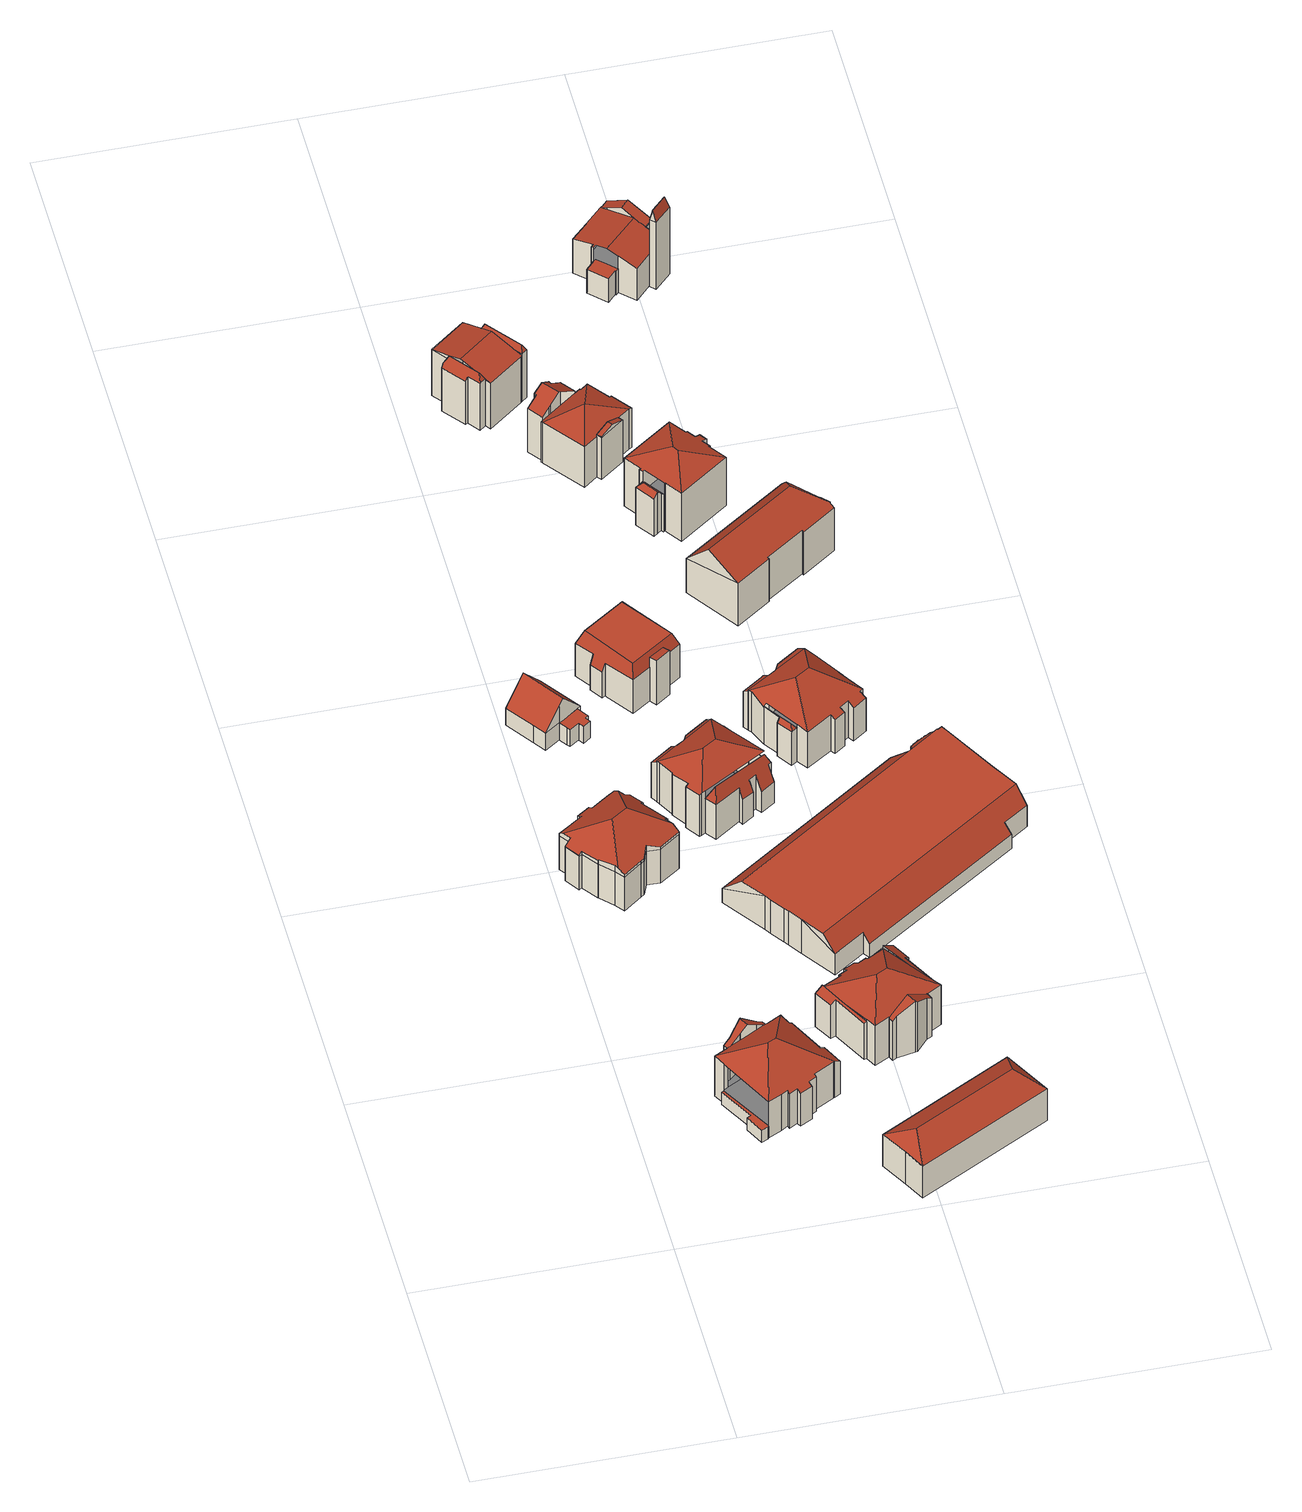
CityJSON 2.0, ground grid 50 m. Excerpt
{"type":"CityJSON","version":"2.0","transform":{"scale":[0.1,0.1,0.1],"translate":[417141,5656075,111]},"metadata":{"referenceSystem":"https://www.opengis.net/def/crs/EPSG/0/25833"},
"CityObjects":{
"building1":{"type":"Building","attributes":{"Gemeindeschluessel":14612000,"Geometrietyp2DReferenz":"3000","function":"31001_9998","roofType":"9999"},"children":["building1-1","building1-2","building1-3"]},
"building1-1":{"type":"BuildingPart","attributes":{"Dachtyp_tdc":"tdcHipRoof","Dachneigung":31.83,"QualitaetDacherkennung":49,"Geometrietyp2DReferenz":"3000","measuredHeight":14.09,"roofType":"3200"},"parents":["building1"],"geometry":[{"type":"MultiSurface","lod":"2","boundaries":[[[0,1,2,3,4,5,6,7,8,9,10,11,12,13,14,15,16,17,18,19,20,21,22]],[[23,24,1,0]],[[24,25,2,1]],[[25,26,3,2]],[[26,27,4,3]],[[27,28,5,4]],[[28,29,6,5]],[[29,30,7,6]],[[30,31,8,7]],[[31,32,8]],[[33,34,10,9,35]],[[34,36,11,10]],[[36,37,11]],[[38,13,39]],[[38,40,14,13]],[[40,41,15,14]],[[41,42,16,15]],[[42,43,17,16]],[[43,44,18,17]],[[44,45,19,18]],[[45,46,20,19]],[[46,47,21,20]],[[47,48,22,21]],[[48,23,0,22]],[[46,45,44,43,42,41,40,49]],[[34,33,31,50]],[[40,38,51,52,53,36,34,50,49]],[[31,30,29,28,27,26,25,24,23,48,47,46,49,50]]],"semantics":{"surfaces":[{"type":"GroundSurface"},{"type":"WallSurface"},{"type":"RoofSurface"}],"values":[0,1,1,1,1,1,1,1,1,1,1,1,1,1,1,1,1,1,1,1,1,1,1,1,2,2,2,2]}}]},
"building1-2":{"type":"BuildingPart","attributes":{"Dachtyp_tdc":"tdcGableRoof","Dachneigung":35.5,"QualitaetDacherkennung":47,"Geometrietyp2DReferenz":"3000","measuredHeight":13.1,"roofType":"3100"},"parents":["building1"],"geometry":[{"type":"MultiSurface","lod":"2","boundaries":[[[54,39,13,55]],[[37,56,57,11]],[[56,58,59,57]],[[58,60,61,59]],[[60,62,63,61]],[[62,64,65,63]],[[64,54,55,65]],[[60,58,56,37,53,66]],[[66,51,39,54,64,62,60]],[[55,13,12,11,57,59,61,63,65]]],"semantics":{"surfaces":[{"type":"WallSurface"},{"type":"RoofSurface"},{"type":"GroundSurface"}],"values":[0,0,0,0,0,0,0,1,1,2]}}]},
"building1-3":{"type":"BuildingPart","attributes":{"Dachtyp_tdc":"tdcPolyFlatRoof","Dachneigung":0,"QualitaetDacherkennung":0,"Geometrietyp2DReferenz":"3000","measuredHeight":3.07,"roofType":"9999"},"parents":["building1"],"geometry":[{"type":"MultiSurface","lod":"2","boundaries":[[[67,68,69,70,71,32,35]],[[32,71,72,8]],[[71,70,73,72]],[[70,69,74,73]],[[69,68,75,74]],[[68,67,76,75]],[[67,35,9,76]],[[9,8,72,73,74,75,76]],[[8,9,35,32]]],"semantics":{"surfaces":[{"type":"RoofSurface"},{"type":"WallSurface"},{"type":"GroundSurface"},{"type":"ClosureSurface","isClosure":"1","QuelleClosure":"LoD1Solid"}],"values":[0,1,1,1,1,1,1,2,3]}}]},
"building2":{"type":"Building","attributes":{"Dachtyp_tdc":"tdcFreeFormRoof","Gemeindeschluessel":14612000,"Dachneigung":31.85,"QualitaetDacherkennung":44,"Geometrietyp2DReferenz":"3000","measuredHeight":14.24,"function":"31001_9998","roofType":"5000"},"geometry":[{"type":"Solid","lod":"2","boundaries":[[[[77,78,79,80]],[[81,82,83,84,85,86,87,88,89,90,91,92,93,94,95,96,97,98,99,100,101,102,103,104,105,106,107]],[[108,109,82,81]],[[109,110,83,82]],[[110,111,84,83]],[[111,112,85,84]],[[112,113,86,85]],[[113,114,87,86]],[[114,115,88,87]],[[115,116,89,88]],[[116,117,90,89]],[[117,118,91,90]],[[118,119,92,91]],[[119,120,93,92]],[[120,121,94,93]],[[121,122,95,94]],[[122,77,96,95]],[[77,80,97,96]],[[80,123,98,97]],[[123,124,99,98]],[[124,125,100,99]],[[125,126,101,100]],[[126,127,102,101]],[[127,128,103,102]],[[128,129,104,103]],[[129,130,105,104]],[[130,131,106,105]],[[131,132,107,106]],[[132,108,81,107]],[[79,78,133,134,135,136,137,138,139,140]],[[141,142,143,144,145,146,147,148,149]],[[150,151,152,146,145,137,136,153,154,155]],[[145,144,156,157,158,159,128,127,160,161,138,137]],[[125,161,160,126]],[[124,139,138,161,125]],[[126,160,127]],[[129,159,158,130]],[[128,159,129]],[[130,158,157,131]],[[131,157,156,132]],[[132,156,144,143,108]],[[117,155,154,118]],[[116,150,155,117]],[[118,154,153,119]],[[119,153,136,135,120]],[[114,152,151,115]],[[113,147,146,152,114]],[[115,151,150,116]],[[111,149,148,112]],[[110,141,149,111]],[[112,148,147,113]],[[108,143,142,109]],[[109,142,141,110]],[[123,140,139,124]],[[80,79,140,123]],[[120,135,134,121]],[[121,134,133,122]],[[122,133,78,77]]]],"semantics":{"surfaces":[{"type":"WallSurface"},{"type":"GroundSurface"},{"type":"RoofSurface"}],"values":[[0,1,0,0,0,0,0,0,0,0,0,0,0,0,0,0,0,0,0,0,0,0,0,0,0,0,0,0,0,2,2,2,2,0,0,0,0,0,0,0,0,0,0,0,0,0,0,0,0,0,0,0,0,0,0,0,0,0]]}}]},
"building3":{"type":"Building","attributes":{"Gemeindeschluessel":14612000,"Geometrietyp2DReferenz":"3000","function":"31001_9998","roofType":"9999"},"children":["building3-1","building3-2"]},
"building3-1":{"type":"BuildingPart","attributes":{"Dachtyp_tdc":"tdcGableRoof","Dachneigung":49,"QualitaetDacherkennung":77,"Geometrietyp2DReferenz":"3000","measuredHeight":9.84,"roofType":"3100"},"parents":["building3"],"geometry":[{"type":"MultiSurface","lod":"2","boundaries":[[[162,163,164,165]],[[163,166,167,164]],[[166,168,169,167]],[[170,171,172,173]],[[171,162,165,172]],[[162,171,174,175,176,163]],[[166,176,175,168]],[[170,174,171]],[[168,175,174,170,177]],[[163,176,166]],[[165,164,167,169,178,173,172]]],"semantics":{"surfaces":[{"type":"WallSurface"},{"type":"RoofSurface"},{"type":"GroundSurface"}],"values":[0,0,0,0,0,1,1,0,0,0,2]}}]},
"building3-2":{"type":"BuildingPart","attributes":{"Dachtyp_tdc":"tdcPolyFlatRoof","Dachneigung":0,"QualitaetDacherkennung":43,"Geometrietyp2DReferenz":"3000","measuredHeight":4.34,"roofType":"1000"},"parents":["building3"],"geometry":[{"type":"MultiSurface","lod":"2","boundaries":[[[179,180,181,182]],[[180,183,184,181]],[[183,170,173,184]],[[170,183,180,179,185,186,187,188,189,177]],[[178,190,191,192,193,182,181,184,173]],[[189,188,190,178]],[[188,187,191,190]],[[187,186,192,191]],[[186,185,193,192]],[[185,179,182,193]]],"semantics":{"surfaces":[{"type":"WallSurface"},{"type":"RoofSurface"},{"type":"GroundSurface"}],"values":[0,0,0,1,2,0,0,0,0,0]}}]},
"building4":{"type":"Building","attributes":{"Dachtyp_tdc":"tdcFreeFormRoof","Gemeindeschluessel":14612000,"Dachneigung":31.45,"QualitaetDacherkennung":87,"Geometrietyp2DReferenz":"3000","measuredHeight":11.52,"function":"31001_9998","roofType":"5000"},"geometry":[{"type":"Solid","lod":"2","boundaries":[[[[194,195,196,197]],[[195,198,199,196]],[[198,200,201,199]],[[200,202,203,201]],[[202,194,197,203]],[[195,204,205,198]],[[202,206,207]],[[202,207,205,204,194]],[[207,206,200,198,205]],[[202,200,206]],[[195,194,204]],[[197,196,199,201,203]]]],"semantics":{"surfaces":[{"type":"WallSurface"},{"type":"RoofSurface"},{"type":"GroundSurface"}],"values":[[0,0,0,0,0,1,1,1,1,0,0,2]]}}]},
"building5":{"type":"Building","attributes":{"Gemeindeschluessel":14612000,"Geometrietyp2DReferenz":"3000","function":"31001_9998","roofType":"9999"},"children":["building5-1","building5-2","building5-3","building5-4"]},
"building5-1":{"type":"BuildingPart","attributes":{"Dachtyp_tdc":"tdcGableRoof","Dachneigung":33.36,"QualitaetDacherkennung":43,"Geometrietyp2DReferenz":"3000","measuredHeight":12.97,"roofType":"3100"},"parents":["building5"],"geometry":[{"type":"MultiSurface","lod":"2","boundaries":[[[208,209,210,211]],[[212,213,214,215]],[[213,216,217,214]],[[216,218,219,217]],[[218,220,221,219]],[[220,222,223,221]],[[222,224,225,223]],[[224,226,227,225]],[[226,208,211,227]],[[222,220,218,216,213,212,228,229]],[[229,230,209,208,226,224,222]],[[211,210,231,215,214,217,219,221,223,225,227]]],"semantics":{"surfaces":[{"type":"WallSurface"},{"type":"RoofSurface"},{"type":"GroundSurface"}],"values":[0,0,0,0,0,0,0,0,0,1,1,2]}}]},
"building5-2":{"type":"BuildingPart","attributes":{"Dachtyp_tdc":"tdcPolyFlatRoof","Dachneigung":33.94,"QualitaetDacherkennung":38,"Geometrietyp2DReferenz":"3000","measuredHeight":9.53,"roofType":"2100"},"parents":["building5"],"geometry":[{"type":"MultiSurface","lod":"2","boundaries":[[[232,233,234,235,236]],[[237,238,239,240]],[[238,241,242,239]],[[241,243,244,242]],[[243,232,236,244]],[[243,241,238,237,245,233,232]],[[236,235,240,239,242,244]]],"semantics":{"surfaces":[{"type":"WallSurface"},{"type":"RoofSurface"},{"type":"GroundSurface"}],"values":[0,0,0,0,0,1,2]}}]},
"building5-3":{"type":"BuildingPart","attributes":{"Dachtyp_tdc":"tdcPolyFlatRoof","Dachneigung":34.91,"QualitaetDacherkennung":49,"Geometrietyp2DReferenz":"3000","measuredHeight":9.91,"roofType":"2100"},"parents":["building5"],"geometry":[{"type":"MultiSurface","lod":"2","boundaries":[[[246,247,248,249]],[[247,250,251,248]],[[250,252,253,251]],[[252,254,255,253]],[[254,256,257,255]],[[256,258,259,257]],[[256,254,252,250,247,246,260,258]],[[259,249,248,251,253,255,257]]],"semantics":{"surfaces":[{"type":"WallSurface"},{"type":"RoofSurface"},{"type":"GroundSurface"}],"values":[0,0,0,0,0,0,1,2]}}]},
"building5-4":{"type":"BuildingPart","attributes":{"Dachtyp_tdc":"tdcHipRoof","Dachneigung":31.65,"QualitaetDacherkennung":40,"Geometrietyp2DReferenz":"3000","measuredHeight":13.91,"roofType":"3200"},"parents":["building5"],"geometry":[{"type":"MultiSurface","lod":"2","boundaries":[[[261,262,263,264]],[[262,265,266,263]],[[265,267,268,266]],[[267,269,270,268]],[[269,271,272,270]],[[271,273,274,272]],[[273,275,276,274]],[[275,277,249,276]],[[278,279,280,259,258]],[[279,281,214,280]],[[281,282,212,215,214]],[[283,284,211,210,209]],[[284,285,286,211]],[[285,287,237,240,286]],[[234,288,289,235]],[[288,290,291,289]],[[290,261,264,291]],[[234,245,287,285,292]],[[279,278,260,277,293]],[[285,284,283,230,294,228,282,281,279,293,292]],[[277,275,273,271,269,267,265,262,261,290,288,234,292,293]],[[264,263,266,268,270,272,274,276,249,259,280,214,215,231,210,211,286,240,235,289,291]]],"semantics":{"surfaces":[{"type":"WallSurface"},{"type":"RoofSurface"},{"type":"GroundSurface"}],"values":[0,0,0,0,0,0,0,0,0,0,0,0,0,0,0,0,0,1,1,1,1,2]}}]},
"building6":{"type":"Building","attributes":{"Gemeindeschluessel":14612000,"Geometrietyp2DReferenz":"3000","function":"31001_9998","roofType":"9999"},"children":["building6-1","building6-2","building6-3","building6-4","building6-5"]},
"building6-1":{"type":"BuildingPart","attributes":{"Dachtyp_tdc":"tdcPolyFlatRoof","Dachneigung":31.66,"QualitaetDacherkennung":38,"Geometrietyp2DReferenz":"3000","measuredHeight":9.89,"roofType":"2100"},"parents":["building6"],"geometry":[{"type":"MultiSurface","lod":"2","boundaries":[[[295,296,297,298]],[[296,299,300,297]],[[299,301,302,300]],[[301,303,304,302]],[[303,301,299,296,295]],[[298,297,300,302,304]]],"semantics":{"surfaces":[{"type":"WallSurface"},{"type":"RoofSurface"},{"type":"GroundSurface"}],"values":[0,0,0,0,1,2]}}]},
"building6-2":{"type":"BuildingPart","attributes":{"Dachtyp_tdc":"tdcFreeFormRoof","Dachneigung":67.38,"QualitaetDacherkennung":26,"Geometrietyp2DReferenz":"3000","measuredHeight":11.81,"roofType":"5000"},"parents":["building6"],"geometry":[{"type":"MultiSurface","lod":"2","boundaries":[[[305,306,307,308]],[[306,309,310,307]],[[309,311,312,310]],[[311,313,314,312]],[[313,315,316,314]],[[315,317,318,316]],[[317,319,320,318]],[[319,321,322,320]],[[321,323,324,322]],[[323,325,326,324]],[[327,328,329]],[[328,305,308,329]],[[325,323,330]],[[323,321,319,317,315,313,311,309,306,305,331,330]],[[305,328,327,331]],[[327,325,330,331]],[[308,307,310,312,314,316,318,320,322,324,326,329]]],"semantics":{"surfaces":[{"type":"WallSurface"},{"type":"RoofSurface"},{"type":"GroundSurface"}],"values":[0,0,0,0,0,0,0,0,0,0,0,0,1,1,1,1,2]}}]},
"building6-3":{"type":"BuildingPart","attributes":{"Dachtyp_tdc":"tdcHipRoof","Dachneigung":29.85,"QualitaetDacherkennung":43,"Geometrietyp2DReferenz":"3000","measuredHeight":13.97,"roofType":"3200"},"parents":["building6"],"geometry":[{"type":"MultiSurface","lod":"2","boundaries":[[[332,333,334,326,325]],[[333,335,336,334]],[[335,337,338,336]],[[337,339,340,338]],[[339,341,342,340]],[[341,343,344,342]],[[343,345,346,344]],[[345,347,348,346]],[[347,349,350,351,348]],[[352,353,295,298,354,355]],[[347,345,343,341,339,337,335,333,356]],[[357,358,359]],[[333,332,357,359,356]],[[358,353,352,349,347,356,359]],[[298,304,360,329,326,334,336,338,340,342,344,346,348,351,354]]],"semantics":{"surfaces":[{"type":"WallSurface"},{"type":"RoofSurface"},{"type":"GroundSurface"}],"values":[0,0,0,0,0,0,0,0,0,0,1,1,1,1,2]}}]},
"building6-4":{"type":"BuildingPart","attributes":{"Dachtyp_tdc":"tdcFreeFormRoof","Dachneigung":69.61,"QualitaetDacherkennung":26,"Geometrietyp2DReferenz":"3000","measuredHeight":9.73,"roofType":"5000"},"parents":["building6"],"geometry":[{"type":"MultiSurface","lod":"2","boundaries":[[[361,362,363,360]],[[362,364,365,363]],[[364,366,367,365]],[[366,368,369,367]],[[368,327,329,369]],[[366,364,362,370]],[[362,361,371,361,370]],[[361,327,368,366,370]],[[360,304,360,363,365,367,369,329]]],"semantics":{"surfaces":[{"type":"WallSurface"},{"type":"RoofSurface"},{"type":"GroundSurface"}],"values":[0,0,0,0,0,1,1,1,2]}}]},
"building6-5":{"type":"BuildingPart","attributes":{"Dachtyp_tdc":"tdcPolyFlatRoof","Dachneigung":32.4,"QualitaetDacherkennung":39,"Geometrietyp2DReferenz":"3000","measuredHeight":9.96,"roofType":"2100"},"parents":["building6"],"geometry":[{"type":"MultiSurface","lod":"2","boundaries":[[[350,372,373,351]],[[372,374,375,373]],[[374,376,377,375]],[[376,355,354,377]],[[376,374,372,350,355]],[[354,351,373,375,377]]],"semantics":{"surfaces":[{"type":"WallSurface"},{"type":"RoofSurface"},{"type":"GroundSurface"}],"values":[0,0,0,0,1,2]}}]},
"building7":{"type":"Building","attributes":{"Gemeindeschluessel":14612000,"Geometrietyp2DReferenz":"3000","function":"31001_9998","roofType":"9999"},"children":["building7-1","building7-2"]},
"building7-1":{"type":"BuildingPart","attributes":{"Dachtyp_tdc":"tdcPolyFlatRoof","Dachneigung":6.04,"QualitaetDacherkennung":45,"Geometrietyp2DReferenz":"3000","measuredHeight":11.29,"roofType":"2100"},"parents":["building7"],"geometry":[{"type":"MultiSurface","lod":"2","boundaries":[[[378,379,380,381,382]],[[379,383,384,380]],[[383,385,386,387,384]],[[385,383,379,378]],[[381,380,384,387]]],"semantics":{"surfaces":[{"type":"WallSurface"},{"type":"RoofSurface"},{"type":"GroundSurface"}],"values":[0,0,0,1,2]}}]},
"building7-2":{"type":"BuildingPart","attributes":{"Dachtyp_tdc":"tdcCutTentRoof","Dachneigung":1.03,"QualitaetDacherkennung":57,"Geometrietyp2DReferenz":"3000","measuredHeight":11.52,"roofType":"9999"},"parents":["building7"],"geometry":[{"type":"MultiSurface","lod":"2","boundaries":[[[388,389,390,391]],[[389,392,393,390]],[[392,382,381,393]],[[386,394,395,387]],[[394,396,397,395]],[[396,398,399,397]],[[398,400,401,399]],[[400,402,403,401]],[[402,404,405,403]],[[404,406,407,405]],[[406,408,409,407]],[[408,410,411,409]],[[410,388,391,411]],[[394,386,382,392,412,413]],[[404,402,400,398,396,394,413,414]],[[406,404,414,415]],[[392,389,388,410,408,406,415,412]],[[415,414,413,412]],[[391,390,393,381,387,395,397,399,401,403,405,407,409,411]]],"semantics":{"surfaces":[{"type":"WallSurface"},{"type":"RoofSurface"},{"type":"GroundSurface"}],"values":[0,0,0,0,0,0,0,0,0,0,0,0,0,1,1,1,1,1,2]}}]},
"building8":{"type":"Building","attributes":{"Gemeindeschluessel":14612000,"Geometrietyp2DReferenz":"3000","function":"31001_9998","roofType":"9999"},"children":["building8-1","building8-2","building8-3"]},
"building8-1":{"type":"BuildingPart","attributes":{"Dachtyp_tdc":"tdcFreeFormRoof","Dachneigung":62.44,"QualitaetDacherkennung":13,"Geometrietyp2DReferenz":"3000","measuredHeight":13.55,"roofType":"5000"},"parents":["building8"],"geometry":[{"type":"MultiSurface","lod":"2","boundaries":[[[416,417,418,419,420,421,422]],[[423,424,425,426,427,428,429]],[[417,416,424,423]],[[416,430,431,425,424]],[[432,420,427,426,433]],[[420,419,428,427]],[[419,418,429,428]],[[418,417,423,429]],[[420,432,421]],[[432,430,422,421]],[[430,416,422]]],"semantics":{"surfaces":[{"type":"RoofSurface"},{"type":"GroundSurface"},{"type":"WallSurface"}],"values":[0,1,2,2,2,2,2,2,0,0,0]}}]},
"building8-2":{"type":"BuildingPart","attributes":{"Dachtyp_tdc":"tdcFreeFormRoof","Dachneigung":65.61,"QualitaetDacherkennung":16,"Geometrietyp2DReferenz":"3000","measuredHeight":13.58,"roofType":"5000"},"parents":["building8"],"geometry":[{"type":"MultiSurface","lod":"2","boundaries":[[[434,435,436,437]],[[435,438,439,436]],[[438,440,441,439]],[[440,442,443,444,441]],[[445,434,437,446,447]],[[442,440,448]],[[440,438,435,434,449,448]],[[449,434,445]],[[445,450,442,448,449]],[[437,436,439,441,444,446]]],"semantics":{"surfaces":[{"type":"WallSurface"},{"type":"RoofSurface"},{"type":"GroundSurface"}],"values":[0,0,0,0,0,1,1,1,1,2]}}]},
"building8-3":{"type":"BuildingPart","attributes":{"Dachtyp_tdc":"tdcGableRoof","Dachneigung":14.01,"QualitaetDacherkennung":48,"Geometrietyp2DReferenz":"3000","measuredHeight":13.48,"roofType":"3100"},"parents":["building8"],"geometry":[{"type":"MultiSurface","lod":"2","boundaries":[[[451,447,446,452]],[[443,453,454,444]],[[453,455,456,454]],[[455,457,458,456]],[[457,433,426,458]],[[431,459,460,425]],[[459,451,452,460]],[[459,461,462,463,464,451]],[[465,466,455,453,443,450,463,462]],[[457,466,465,432,433]],[[455,466,457]],[[451,464,445,447]],[[430,461,431]],[[431,461,459]],[[452,446,444,454,456,458,426,425,460]]],"semantics":{"surfaces":[{"type":"WallSurface"},{"type":"RoofSurface"},{"type":"GroundSurface"}],"values":[0,0,0,0,0,0,0,1,1,0,0,0,0,0,2]}}]},
"building9":{"type":"Building","attributes":{"name":"Loschwitz-Arcaden","Dachtyp_tdc":"tdcFreeFormRoof","Gemeindeschluessel":14612000,"Dachneigung":0.492,"QualitaetDacherkennung":58,"Geometrietyp2DReferenz":"3000","measuredHeight":8.72,"function":"31001_2052","roofType":"5000"},"geometry":[{"type":"Solid","lod":"2","boundaries":[[[[467,468,469,470]],[[468,471,472,469]],[[471,473,474,472]],[[473,475,476,474]],[[475,477,478,476]],[[477,479,480,478]],[[479,481,482,480]],[[481,483,484,482]],[[483,485,486,484]],[[485,487,488,486]],[[489,467,470,490]],[[491,467,489,492,493,494,495,496,497,498,499,500,501,502,503,504,505,506,507,508,509,510,511,512,513,514,515,516,517,518,519,520,521,522,523,524,525,526,527,528]],[[483,481,479,477,529,530,531,532,487,485]],[[475,473,471,468,491,528,533,534,535,536,537,530,529]],[[477,475,529]],[[468,467,491]],[[537,531,530]],[[527,533,528]],[[470,469,472,474,476,478,480,482,484,486,488,538,539,540,541,542,543,544,545,546,547,548,549,550,551,552,553,554,555,556,557,558,559,560,561,562,563,564,565,566,567,568,569,570,571,572,573,574,575,576,577,578,579,580,490]],[[487,532,538,488]],[[532,531,539,538]],[[531,537,540,539]],[[537,536,541,540]],[[536,535,542,541]],[[535,534,543,542]],[[534,533,544,543]],[[533,527,545,544]],[[527,526,546,545]],[[526,525,547,546]],[[525,524,548,547]],[[524,523,549,548]],[[523,522,550,549]],[[522,521,551,550]],[[521,520,552,551]],[[520,519,553,552]],[[519,518,554,553]],[[518,517,555,554]],[[517,516,556,555]],[[516,515,557,556]],[[515,514,558,557]],[[514,513,559,558]],[[513,512,560,559]],[[512,511,561,560]],[[511,510,562,561]],[[510,509,563,562]],[[509,508,564,563]],[[508,507,565,564]],[[507,506,566,565]],[[506,505,567,566]],[[505,504,568,567]],[[504,503,569,568]],[[503,502,570,569]],[[502,501,571,570]],[[501,500,572,571]],[[500,499,573,572]],[[499,498,574,573]],[[498,497,575,574]],[[497,496,576,575]],[[496,495,577,576]],[[495,494,578,577]],[[494,493,579,578]],[[493,492,580,579]],[[492,489,490,580]]]],"semantics":{"surfaces":[{"type":"WallSurface"},{"type":"RoofSurface"},{"type":"GroundSurface"}],"values":[[0,0,0,0,0,0,0,0,0,0,0,1,1,1,0,0,0,0,2,0,0,0,0,0,0,0,0,0,0,0,0,0,0,0,0,0,0,0,0,0,0,0,0,0,0,0,0,0,0,0,0,0,0,0,0,0,0,0,0,0,0,0,0]]}}]},
"building10":{"type":"Building","attributes":{"Gemeindeschluessel":14612000,"Geometrietyp2DReferenz":"3000","function":"31001_9998","roofType":"9999"},"children":["building10-1","building10-2","building10-3","building10-4","building10-5"]},
"building10-1":{"type":"BuildingPart","attributes":{"Dachtyp_tdc":"tdcPolyFlatRoof","Dachneigung":31.39,"QualitaetDacherkennung":39,"Geometrietyp2DReferenz":"3000","measuredHeight":10.21,"roofType":"2100"},"parents":["building10"],"geometry":[{"type":"MultiSurface","lod":"2","boundaries":[[[581,582,583,584]],[[582,585,586,583]],[[585,587,588,586]],[[587,589,590,588]],[[589,587,585,582,581]],[[584,583,586,588,590]]],"semantics":{"surfaces":[{"type":"WallSurface"},{"type":"RoofSurface"},{"type":"GroundSurface"}],"values":[0,0,0,0,1,2]}}]},
"building10-2":{"type":"BuildingPart","attributes":{"Dachtyp_tdc":"tdcHipRoof","Dachneigung":30.8,"QualitaetDacherkennung":51,"Geometrietyp2DReferenz":"3000","measuredHeight":13.99,"roofType":"3200"},"parents":["building10"],"geometry":[{"type":"MultiSurface","lod":"2","boundaries":[[[584,590,591,592,593,594,595,596,597,598,599,600,601,602,603,604,605,606,607,608,609,610,611]],[[612,613,591,590,589]],[[613,614,591]],[[615,616,593,592,617]],[[616,618,594,593]],[[618,619,595,594]],[[619,620,596,595]],[[620,621,597,596]],[[621,622,598,597]],[[622,623,599,598]],[[623,624,600,599]],[[624,625,601,600]],[[625,626,602,601]],[[626,627,603,602]],[[627,628,604,603]],[[628,629,604]],[[630,631,608,607]],[[631,632,609,608]],[[632,633,634,610,609]],[[635,636,581,584,611,637]],[[632,631,630,638,639,640,628,627,641]],[[618,616,615,613,612,642]],[[627,626,625,624,623,622,621,620,619,618,642,641]],[[612,636,635,633,632,641,642]]],"semantics":{"surfaces":[{"type":"GroundSurface"},{"type":"WallSurface"},{"type":"RoofSurface"}],"values":[0,1,1,1,1,1,1,1,1,1,1,1,1,1,1,1,1,1,1,1,2,2,2,2]}}]},
"building10-3":{"type":"BuildingPart","attributes":{"Dachtyp_tdc":"tdcPolyFlatRoof","Dachneigung":32.12,"QualitaetDacherkennung":42,"Geometrietyp2DReferenz":"3000","measuredHeight":10.04,"roofType":"2100"},"parents":["building10"],"geometry":[{"type":"MultiSurface","lod":"2","boundaries":[[[634,643,644,610]],[[643,645,646,644]],[[645,647,648,646]],[[647,637,611,648]],[[647,645,643,634,637]],[[611,610,644,646,648]]],"semantics":{"surfaces":[{"type":"WallSurface"},{"type":"RoofSurface"},{"type":"GroundSurface"}],"values":[0,0,0,0,1,2]}}]},
"building10-4":{"type":"BuildingPart","attributes":{"Dachtyp_tdc":"tdcFreeFormRoof","Dachneigung":61.37,"QualitaetDacherkennung":31,"Geometrietyp2DReferenz":"3000","measuredHeight":9.3,"roofType":"5000"},"parents":["building10"],"geometry":[{"type":"MultiSurface","lod":"2","boundaries":[[[614,649,650,591]],[[649,651,652,650]],[[651,617,592,652]],[[653,617,651]],[[654,653,651,649]],[[654,649,614]],[[653,654,614,617]],[[591,650,652,592]]],"semantics":{"surfaces":[{"type":"WallSurface"},{"type":"RoofSurface"},{"type":"GroundSurface"}],"values":[0,0,0,1,1,1,1,2]}}]},
"building10-5":{"type":"BuildingPart","attributes":{"Dachtyp_tdc":"tdcFreeFormRoof","Dachneigung":55.05,"QualitaetDacherkennung":14,"Geometrietyp2DReferenz":"3000","measuredHeight":9.62,"roofType":"5000"},"parents":["building10"],"geometry":[{"type":"MultiSurface","lod":"2","boundaries":[[[655,656,657,658]],[[656,659,660,657]],[[659,661,607,660]],[[661,662,638,606,607]],[[629,655,658,604]],[[662,661,659,656,655,663]],[[655,629,663]],[[629,664,639,662,663]],[[658,657,660,607,606,605,604]]],"semantics":{"surfaces":[{"type":"WallSurface"},{"type":"RoofSurface"},{"type":"GroundSurface"}],"values":[0,0,0,0,0,1,1,1,2]}}]},
"building11":{"type":"Building","attributes":{"Gemeindeschluessel":14612000,"Geometrietyp2DReferenz":"3000","function":"31001_9998","roofType":"9999"},"children":["building11-1","building11-2","building11-3"]},
"building11-1":{"type":"BuildingPart","attributes":{"Dachtyp_tdc":"tdcGableRoof","Dachneigung":34.61,"QualitaetDacherkennung":29,"Geometrietyp2DReferenz":"3000","measuredHeight":14.01,"roofType":"3100"},"parents":["building11"],"geometry":[{"type":"MultiSurface","lod":"2","boundaries":[[[665,666,667,668]],[[666,669,670,671,667]],[[672,673,674,675,676]],[[673,677,678,674]],[[677,679,680,678]],[[679,681,682,680]],[[683,665,668,684]],[[681,679,677,673,672,685]],[[685,669,666,665,683,686,681]],[[668,667,671,687,675,674,678,680,682,688,684]],[[681,686,688,682]],[[686,683,684,688]]],"semantics":{"surfaces":[{"type":"WallSurface"},{"type":"RoofSurface"},{"type":"GroundSurface"}],"values":[0,0,0,0,0,0,0,1,1,2,0,0]}}]},
"building11-2":{"type":"BuildingPart","attributes":{"Dachtyp_tdc":"tdcGableRoof","Dachneigung":16.27,"QualitaetDacherkennung":13,"Geometrietyp2DReferenz":"3000","measuredHeight":11.82,"roofType":"3100"},"parents":["building11"],"geometry":[{"type":"MultiSurface","lod":"2","boundaries":[[[689,690,691,692]],[[690,693,694,691]],[[693,695,694]],[[696,689,692,697,698]],[[689,696,699,700]],[[701,702,700,699]],[[690,702,701,693]],[[689,700,702,690]],[[693,701,699,696]],[[692,691,694,697]]],"semantics":{"surfaces":[{"type":"WallSurface"},{"type":"RoofSurface"},{"type":"GroundSurface"}],"values":[0,0,0,0,1,1,0,0,0,2]}}]},
"building11-3":{"type":"BuildingPart","attributes":{"Dachtyp_tdc":"tdcTentRoof","Dachneigung":29.65,"QualitaetDacherkennung":42,"Geometrietyp2DReferenz":"3000","measuredHeight":13.05,"roofType":"3500"},"parents":["building11"],"geometry":[{"type":"MultiSurface","lod":"2","boundaries":[[[703,704,705,706]],[[704,707,708,705]],[[707,698,697,708]],[[695,709,710,694]],[[709,711,712,710]],[[711,713,714,712]],[[713,676,675,714]],[[670,715,667,671]],[[715,716,717,667]],[[716,718,719,717]],[[718,720,721,719]],[[720,722,723,721]],[[722,724,725,723]],[[724,703,706,725]],[[709,695,698,707,704,726]],[[711,709,726]],[[720,718,716,715,670,727,676,713,711,726]],[[704,703,724,722,720,726]],[[706,705,708,697,694,710,712,714,675,687,671,667,717,719,721,723,725]]],"semantics":{"surfaces":[{"type":"WallSurface"},{"type":"RoofSurface"},{"type":"GroundSurface"}],"values":[0,0,0,0,0,0,0,0,0,0,0,0,0,0,1,1,1,1,2]}}]},
"building12":{"type":"Building","attributes":{"Gemeindeschluessel":14612000,"Geometrietyp2DReferenz":"3000","function":"31001_9998","roofType":"9999"},"children":["building12-1","building12-2"]},
"building12-1":{"type":"BuildingPart","attributes":{"Dachtyp_tdc":"tdcHipRoof","Dachneigung":19.81,"QualitaetDacherkennung":66,"Geometrietyp2DReferenz":"3000","measuredHeight":14.63,"roofType":"3200"},"parents":["building12"],"geometry":[{"type":"MultiSurface","lod":"2","boundaries":[[[728,729,730,731,732]],[[729,733,734,730]],[[733,735,736,734]],[[735,737,738,736]],[[737,739,740,738]],[[739,741,742,740]],[[741,743,744,742]],[[743,745,746,744]],[[745,747,748,746]],[[747,749,750,748]],[[749,751,752,750]],[[751,753,754,752]],[[753,755,756,754]],[[755,757,758,756]],[[757,759,760,758]],[[759,761,762,763,760]],[[757,755,764]],[[737,735,765]],[[755,753,751,749,747,745,743,741,739,737,765,764]],[[735,733,729,728,766,761,759,757,764,765]],[[767,731,730,734,736,738,740,742,744,746,748,750,752,754,756,758,760,763]]],"semantics":{"surfaces":[{"type":"WallSurface"},{"type":"RoofSurface"},{"type":"GroundSurface"}],"values":[0,0,0,0,0,0,0,0,0,0,0,0,0,0,0,0,1,1,1,1,2]}}]},
"building12-2":{"type":"BuildingPart","attributes":{"Dachtyp_tdc":"tdcFreeFormRoof","Dachneigung":47.63,"QualitaetDacherkennung":18,"Geometrietyp2DReferenz":"3000","measuredHeight":10.78,"roofType":"5000"},"parents":["building12"],"geometry":[{"type":"MultiSurface","lod":"2","boundaries":[[[768,769,770,771]],[[769,772,773,770]],[[772,774,775,773]],[[774,776,777,775]],[[776,732,731,777]],[[762,768,771,763]],[[732,776,778]],[[776,774,772,778]],[[772,769,768,762,779,732,778]],[[771,770,773,775,777,731,767,763]]],"semantics":{"surfaces":[{"type":"WallSurface"},{"type":"RoofSurface"},{"type":"GroundSurface"}],"values":[0,0,0,0,0,0,1,1,1,2]}}]},
"building13":{"type":"Building","attributes":{"Dachtyp_tdc":"tdcFreeFormRoof","Gemeindeschluessel":14612000,"Dachneigung":47.6,"QualitaetDacherkennung":29,"Geometrietyp2DReferenz":"3000","measuredHeight":14.85,"function":"31001_9998","roofType":"5000"},"geometry":[{"type":"Solid","lod":"2","boundaries":[[[[780,781,782,783]],[[781,784,785,782]],[[784,786,787,785]],[[786,788,789,787]],[[788,790,791,789]],[[790,792,793,791]],[[792,794,795,793]],[[794,796,797,795]],[[796,798,799,797]],[[798,800,801,799]],[[800,802,803,801]],[[802,780,783,803]],[[784,781,804,805,806,788,786]],[[805,804,780,802,807]],[[796,794,792,790,806,805,807,800,798]],[[781,780,804]],[[790,788,806]],[[802,800,807]],[[783,782,785,787,789,791,793,795,797,799,801,803]]]],"semantics":{"surfaces":[{"type":"WallSurface"},{"type":"RoofSurface"},{"type":"GroundSurface"}],"values":[[0,0,0,0,0,0,0,0,0,0,0,0,1,1,1,0,0,0,2]]}}]},
"building14":{"type":"Building","attributes":{"Gemeindeschluessel":14612000,"Geometrietyp2DReferenz":"3000","function":"31001_9998","roofType":"9999"},"children":["building14-1","building14-2","building14-3","building14-4","building14-5"]},
"building14-1":{"type":"BuildingPart","attributes":{"Dachtyp_tdc":"tdcGableRoof","Dachneigung":24.61,"QualitaetDacherkennung":26,"Geometrietyp2DReferenz":"3000","measuredHeight":11.29,"roofType":"3100"},"parents":["building14"],"geometry":[{"type":"MultiSurface","lod":"2","boundaries":[[[808,809,810,811,812]],[[809,813,814,810]],[[813,815,816,814]],[[815,817,818,816]],[[819,820,821,813,809,808]],[[822,821,820,823,824]],[[815,822,824,817]],[[813,821,822,815]],[[811,810,814,816,818,825,826]]],"semantics":{"surfaces":[{"type":"WallSurface"},{"type":"RoofSurface"},{"type":"GroundSurface"}],"values":[0,0,0,0,1,1,0,0,2]}}]},
"building14-2":{"type":"BuildingPart","attributes":{"Dachtyp_tdc":"tdcFreeFormRoof","Dachneigung":34.25,"QualitaetDacherkennung":33,"Geometrietyp2DReferenz":"3000","measuredHeight":6.35,"roofType":"5000"},"parents":["building14"],"geometry":[{"type":"MultiSurface","lod":"2","boundaries":[[[827,828,829,830]],[[828,831,832,829]],[[831,812,811,832]],[[833,812,831]],[[834,833,831,828]],[[834,828,827]],[[833,834,827,835,812]],[[830,829,832,811,826]]],"semantics":{"surfaces":[{"type":"WallSurface"},{"type":"RoofSurface"},{"type":"GroundSurface"}],"values":[0,0,0,1,1,1,1,2]}}]},
"building14-3":{"type":"BuildingPart","attributes":{"Dachtyp_tdc":"tdcFreeFormRoof","Dachneigung":75.74,"QualitaetDacherkennung":10,"Geometrietyp2DReferenz":"3000","measuredHeight":19.92,"roofType":"5000"},"parents":["building14"],"geometry":[{"type":"MultiSurface","lod":"2","boundaries":[[[836,837,838,839,840]],[[837,841,842,838]],[[841,843,844,845,842]],[[846,843,841]],[[847,846,841,837]],[[847,837,836]],[[846,847,836,843]],[[839,838,842,845]]],"semantics":{"surfaces":[{"type":"WallSurface"},{"type":"RoofSurface"},{"type":"GroundSurface"}],"values":[0,0,0,0,1,1,1,2]}}]},
"building14-4":{"type":"BuildingPart","attributes":{"Dachtyp_tdc":"tdcGableRoof","Dachneigung":10.05,"QualitaetDacherkennung":23,"Geometrietyp2DReferenz":"3000","measuredHeight":9.95,"roofType":"3100"},"parents":["building14"],"geometry":[{"type":"MultiSurface","lod":"2","boundaries":[[[848,849,850,851]],[[849,852,853,850]],[[852,854,853]],[[855,856,857,858,859]],[[856,860,861,857]],[[860,862,863,861]],[[862,864,830,863]],[[864,827,830]],[[865,866,867,818,817,824]],[[866,840,839,867]],[[868,819,864,862,860,856,855,869,870]],[[870,852,849,848,840,866,865,823,868]],[[839,851,850,853,871,872,858,857,861,863,830,826,825,818,867]]],"semantics":{"surfaces":[{"type":"WallSurface"},{"type":"RoofSurface"},{"type":"GroundSurface"}],"values":[0,0,0,0,0,0,0,0,0,0,1,1,2]}}]},
"building14-5":{"type":"BuildingPart","attributes":{"Dachtyp_tdc":"tdcPolyFlatRoof","Dachneigung":0,"QualitaetDacherkennung":45,"Geometrietyp2DReferenz":"3000","measuredHeight":5.98,"roofType":"1000"},"parents":["building14"],"geometry":[{"type":"MultiSurface","lod":"2","boundaries":[[[873,859,858,874]],[[854,875,876,853]],[[875,877,878,876]],[[877,879,880,878]],[[879,873,874,880]],[[879,877,875,854,881,882,859,873]],[[874,858,872,871,853,876,878,880]]],"semantics":{"surfaces":[{"type":"WallSurface"},{"type":"RoofSurface"},{"type":"GroundSurface"}],"values":[0,0,0,0,0,1,2]}}]}
},
"vertices":[
[328,265,33],[312,256,33],[316,248,33],[292,235,33],[287,243,33],[271,234,33],[269,240,33],[255,232,33],[228,218,33],[169,325,33],[157,347,33],[185,362,33],[227,384,33],[269,407,33],[298,423,33],[309,401,33],[314,403,33],[351,333,33],[360,337,33],[381,299,33],[369,293,33],[367,292,33],[326,270,33],[328,265,122],[312,256,121],[316,248,116],[292,235,116],[287,243,122],[271,234,121],[269,240,125],[255,232,125],[228,218,125],[228,218,64],[169,325,133],[157,347,135],[169,325,64],[185,362,135],[185,362,132],[269,407,135],[269,407,130],[298,423,135],[309,401,133],[314,403,130],[351,333,126],[360,337,120],[381,299,117],[369,293,125],[367,292,125],[326,270,125],[268,329,174],[250,319,174],[263,404,135],[227,384,135],[190,364,135],
[263,418,130],[263,418,33],[180,373,132],[180,373,33],[193,380,142],[193,380,33],[217,403,164],[217,403,33],[218,404,164],[218,404,33],[250,411,141],[250,411,33],[227,384,164],
[164,322,64],[202,252,64],[194,247,64],[213,210,64],[226,216,64],[226,216,33],[213,210,33],[194,247,33],[202,252,33],[164,322,33],
[45,928,116],[45,928,124],[39,924,119],[39,924,116],[153,1048,30],[165,1056,30],[184,1029,30],[178,1024,30],[216,970,30],[210,965,30],[229,937,30],[188,908,30],[161,908,30],[152,885,30],[145,880,30],[107,852,30],[94,870,30],[69,896,30],[68,896,30],[45,928,30],[39,924,30],[20,953,30],[32,961,30],[16,984,30],[66,1018,30],[60,1026,30],[85,1043,30],[90,1035,30],[116,1053,30],[126,1060,30],[139,1068,30],[153,1048,116],[165,1056,116],[184,1029,116],[178,1024,116],[216,970,116],[210,965,116],[229,937,116],[188,908,116],[161,908,116],[152,885,116],[145,880,116],[107,852,116],[94,870,116],[69,896,116],[68,896,116],[20,953,116],[32,961,116],[16,984,116],[66,1018,116],[60,1026,116],[85,1043,116],[90,1035,116],[116,1053,116],[126,1060,116],[139,1068,116],[68,896,126],[69,896,127],[94,870,132],[97,865,132],[107,949,172],[22,976,128],[32,961,129],[20,953,118],[184,1029,119],[165,1056,118],[153,1048,129],[144,1061,128],[139,971,172],[220,951,133],[210,965,133],[216,970,127],[178,1024,125],[161,908,132],[188,908,122],[229,937,123],[107,852,123],[145,880,123],[152,885,123],[139,1068,122],[126,1060,122],[116,1053,122],[90,1035,122],[66,1018,122],[16,984,122],
[45,1316,71],[7,1371,71],[7,1371,28],[45,1316,28],[84,1425,72],[84,1425,28],[140,1345,72],[140,1345,28],[93,1312,71],[63,1291,71],[63,1291,28],[93,1312,28],[93,1312,114],[102,1318,126],[46,1399,126],[104,1319,71],[134,1340,28],
[127,1303,71],[108,1290,71],[108,1290,28],[127,1303,28],[104,1296,71],[104,1296,28],[134,1293,71],[149,1303,71],[142,1314,71],[149,1318,71],[134,1340,71],[149,1318,28],[142,1314,28],[149,1303,28],[134,1293,28],
[466,4,113],[444,47,114],[444,47,32],[466,4,32],[414,101,113],[414,101,32],[680,244,113],[680,244,32],[732,147,113],[732,147,32],[466,5,113],[470,69,147],[680,243,114],[675,179,147],
[489,371,133],[488,371,133],[488,371,34],[489,371,34],[571,416,133],[572,415,133],[572,415,34],[571,416,34],[577,405,132],[577,405,34],[566,399,140],[566,399,34],[543,373,161],[543,373,34],[539,372,164],[539,372,34],[502,365,140],[502,365,34],[493,360,133],[493,360,34],[567,413,136],[529,393,164],[492,373,136],[529,393,34],
[376,479,118],[391,486,130],[391,486,125],[391,486,34],[376,479,34],[448,377,128],[443,375,125],[443,375,34],[448,377,34],[407,446,126],[407,446,34],[396,442,119],[396,442,34],[416,437,129],
[522,557,133],[532,563,125],[532,563,34],[522,557,34],[543,568,117],[543,568,34],[563,531,117],[563,531,34],[555,526,124],[555,526,34],[593,455,124],[593,455,34],[587,452,128],[587,452,34],[561,494,130],
[428,512,122],[445,520,123],[445,520,34],[428,512,34],[441,530,116],[441,530,34],[464,542,116],[464,542,34],[469,534,122],[469,534,34],[486,543,122],[486,543,34],[488,538,125],[488,538,34],[501,545,125],[501,545,34],[522,557,125],[587,452,134],[600,431,136],[600,431,34],[572,415,136],[571,416,136],[488,371,136],[489,371,136],[459,355,136],[459,355,34],[448,377,134],[392,487,125],[392,487,34],[431,506,126],[431,506,34],[484,447,173],[506,459,173],[529,393,136],
[289,1156,130],[298,1178,122],[298,1178,31],[289,1156,31],[304,1182,122],[304,1182,31],[344,1209,122],[344,1209,31],[351,1199,130],[351,1199,31],
[434,1077,119],[428,1073,118],[428,1073,31],[434,1077,31],[436,1061,85],[436,1061,31],[408,1042,84],[408,1042,31],[400,1053,118],[400,1053,31],[385,1043,118],[385,1043,31],[391,1035,93],[391,1035,31],[368,1020,95],[368,1020,31],[363,1028,118],[363,1028,31],[312,993,119],[312,993,31],[296,1014,119],[296,1014,31],[425,1092,119],[425,1092,118],[425,1092,31],[315,1011,149],[422,1080,140],
[296,1014,139],[288,1009,139],[288,1009,31],[284,1007,137],[284,1007,31],[265,1036,134],[265,1036,31],[270,1040,138],[270,1040,31],[248,1073,135],[248,1073,31],[249,1075,136],[249,1075,31],[233,1106,136],[233,1106,31],[229,1112,135],[229,1112,31],[229,1113,135],[229,1113,131],[229,1113,31],[275,1146,134],[289,1156,133],[275,1146,31],[275,1146,130],[309,1090,171],[425,1092,136],[351,1199,132],[338,1109,171],[364,1180,31],
[364,1180,119],[370,1185,119],[370,1185,31],[408,1129,119],[408,1129,31],[405,1126,129],[405,1126,31],[403,1124,120],[403,1124,31],[369,1179,129],[351,1199,57],
[221,1125,122],[221,1125,31],[260,1152,122],[260,1152,31],[266,1156,122],[266,1156,31],
[310,1408,123],[319,1395,125],[319,1395,12],[310,1408,12],[310,1408,97],[290,1375,125],[290,1375,12],[280,1388,123],[280,1388,97],[280,1388,12],
[314,1495,72],[308,1490,95],[308,1490,12],[314,1495,12],[347,1434,97],[347,1434,12],[243,1363,98],[243,1363,12],[204,1419,95],[204,1419,12],[198,1415,77],[198,1415,12],[181,1440,76],[181,1440,12],[188,1445,98],[188,1445,12],[163,1481,96],[163,1481,12],[264,1551,95],[264,1551,12],[289,1515,97],[289,1515,12],[297,1520,70],[297,1520,12],[333,1437,125],[246,1378,125],[180,1479,127],[263,1536,127],
[86,2205,133],[82,2202,124],[117,2158,124],[121,2161,133],[139,2138,133],[140,2149,149],[97,2204,149],[82,2202,13],[86,2205,13],[98,2215,13],[151,2147,13],[139,2138,13],[121,2161,13],[117,2158,13],[98,2215,133],[98,2215,130],[151,2147,133],[151,2147,130],
[180,2279,135],[194,2261,135],[194,2261,13],[180,2279,13],[216,2233,135],[216,2233,13],[241,2201,135],[241,2201,13],[231,2193,135],[231,2193,130],[231,2193,13],[170,2271,135],[170,2271,13],[170,2271,130],[232,2202,149],[179,2270,149],[219,2208,135],
[145,2302,130],[145,2302,13],[228,2191,130],[228,2191,13],[159,2137,130],[159,2137,13],[151,2148,130],[151,2148,13],[74,2246,130],[74,2246,13],[98,2215,140],[116,2193,148],[187,2249,148],[170,2271,140],[151,2147,134],[151,2148,134],
[748,1092,119],[750,1090,121],[750,1090,35],[748,1092,35],[757,1095,121],[757,1095,35],[764,1083,121],[764,1083,35],[823,974,122],[823,974,35],[856,916,119],[856,916,35],[861,907,108],[861,907,35],[869,892,89],[869,892,35],[819,858,90],[819,858,35],[829,844,70],[829,844,35],[513,628,70],[513,628,35],[746,1093,116],[746,1093,35],[749,1090,121],[744,1094,114],[742,1095,112],[740,1096,110],[738,1097,108],[736,1098,107],[734,1098,105],[732,1098,103],[730,1099,102],[727,1099,101],[725,1099,99],[723,1098,98],[721,1098,97],[718,1097,96],[714,1096,95],[711,1094,95],[709,1092,95],[706,1090,95],[704,1089,95],[702,1087,96],[701,1085,96],[699,1083,97],[697,1080,99],[696,1077,100],[695,1075,102],[694,1073,103],[694,1070,105],[693,1068,107],[693,1065,109],[693,1062,112],[693,1059,115],[694,1056,117],[695,1054,120],[688,1049,120],[684,1053,114],[660,1087,71],[284,828,71],[311,789,121],[855,918,122],[425,623,122],[442,599,89],[504,641,89],[344,742,121],[352,730,121],[371,703,121],[377,694,122],[395,667,122],[504,641,35],[442,599,35],[395,667,35],[377,694,35],[371,703,35],[352,730,35],[344,742,35],[284,828,35],[660,1087,35],[684,1053,35],[688,1049,35],[695,1054,35],[694,1056,35],[693,1059,35],[693,1062,35],[693,1065,35],[693,1068,35],[694,1070,35],[694,1073,35],[695,1075,35],[696,1077,35],[697,1080,35],[699,1083,35],[701,1085,35],[702,1087,35],[704,1089,35],[706,1090,35],[709,1092,35],[711,1094,35],[714,1096,35],[718,1097,35],[721,1098,35],[723,1098,35],[725,1099,35],[727,1099,35],[730,1099,35],[732,1098,35],[734,1098,35],[736,1098,35],[738,1097,35],[740,1096,35],[742,1095,35],[744,1094,35],
[492,1293,131],[503,1319,122],[503,1319,31],[492,1293,31],[509,1323,122],[509,1323,31],[548,1350,122],[548,1350,31],[558,1336,133],[558,1336,31],
[568,1321,31],[606,1266,31],[605,1265,31],[639,1219,31],[633,1214,31],[641,1203,31],[613,1183,31],[606,1195,31],[588,1183,31],[595,1175,31],[573,1160,31],[567,1168,31],[516,1134,31],[501,1156,31],[458,1218,31],[453,1214,31],[452,1214,31],[438,1249,31],[434,1254,31],[433,1255,31],[479,1285,31],[558,1336,134],[568,1321,133],[568,1321,117],[606,1266,128],[605,1265,130],[606,1266,117],[639,1219,124],[633,1214,124],[641,1203,116],[613,1183,115],[606,1195,124],[588,1183,123],[595,1175,117],[573,1160,117],[567,1168,123],[516,1134,123],[501,1156,125],[501,1156,116],[452,1214,124],[438,1249,133],[434,1254,133],[433,1255,133],[433,1255,130],[479,1285,133],[492,1293,134],[479,1285,131],[453,1214,125],[453,1215,125],[458,1218,130],[516,1230,171],[546,1250,171],
[426,1265,122],[426,1265,31],[466,1293,122],[466,1293,31],[471,1297,122],[471,1297,31],
[574,1326,117],[574,1326,31],[613,1270,117],[613,1270,31],[607,1271,124],[573,1320,124],
[489,1148,116],[469,1177,116],[469,1177,31],[489,1148,31],[474,1181,125],[474,1181,31],[452,1214,126],[453,1214,126],[491,1158,127],[458,1218,116],
[285,2122,118],[306,2095,118],[306,2095,10],[285,2122,10],[306,2094,118],[306,2094,112],[306,2094,10],[232,2039,121],[211,2067,121],[211,2067,10],[232,2039,10],[232,2039,112],[231,2082,137],[231,2082,10],[228,2086,137],[228,2086,10],[245,2098,150],[245,2098,10],[264,2106,136],[264,2106,10],[269,2067,150],[261,2111,136],[269,2067,10],[261,2111,10],
[374,2002,117],[326,1966,117],[326,1966,10],[374,2002,10],[319,1975,117],[319,1975,10],[319,1975,113],[367,2011,117],[367,2011,10],[367,2011,113],[344,1994,128],[351,1985,128],[319,1975,119],[326,1966,119],
[398,2035,111],[393,2032,113],[393,2032,10],[398,2035,10],[367,2012,113],[367,2012,10],[291,1954,113],[291,1954,10],[231,2033,114],[231,2033,10],[229,2036,112],[229,2036,10],[306,2095,112],[317,2103,112],[317,2103,10],[319,2100,114],[319,2100,10],[333,2111,114],[333,2111,10],[365,2069,114],[365,2069,10],[369,2073,111],[369,2073,10],[310,2035,141],[269,2067,112],
[374,1843,139],[369,1849,139],[369,1849,17],[374,1843,17],[374,1843,113],[372,1851,140],[372,1851,17],[349,1884,140],[349,1884,17],[450,1955,141],[450,1955,17],[473,1922,141],[473,1922,17],[476,1924,140],[476,1924,17],[487,1908,140],[487,1908,17],[497,1915,136],[497,1915,17],[507,1901,136],[507,1901,17],[497,1894,140],[497,1894,17],[508,1878,140],[508,1878,17],[505,1877,141],[505,1877,17],[530,1842,141],[530,1842,17],[430,1771,140],[430,1771,17],[407,1804,140],[407,1804,17],[406,1804,140],[406,1804,109],[406,1804,17],[444,1858,163],[436,1870,163],[377,1845,140],[377,1845,17],
[403,1802,113],[400,1806,113],[400,1806,17],[403,1802,17],[392,1800,124],[392,1800,17],[384,1794,113],[384,1794,17],[358,1831,113],[358,1831,17],[372,1829,124],[377,1845,109],
[620,1781,112],[669,1711,136],[669,1711,25],[620,1781,25],[677,1716,127],[677,1716,25],[690,1696,131],[690,1696,25],[683,1691,141],[683,1691,25],[693,1676,134],[693,1676,25],[624,1628,134],[624,1628,25],[622,1631,136],[622,1631,25],[545,1578,136],[545,1578,25],[547,1575,134],[547,1575,25],[478,1527,134],[478,1527,25],[406,1632,112],[406,1632,25],[626,1773,123],[619,1712,173],[686,1687,141],[437,1586,173],
[457,2525,141],[458,2525,141],[458,2525,54],[457,2525,54],[457,2525,115],[469,2537,141],[469,2537,54],[538,2468,141],[538,2468,54],[521,2451,141],[521,2451,54],[455,2523,141],[486,2489,167],[501,2505,167],[538,2468,144],[510,2463,151],[521,2451,144],[504,2470,54],[455,2523,54],
[419,2487,115],[412,2494,115],[412,2494,54],[419,2487,54],[451,2533,115],[451,2533,54],[451,2525,118],[419,2494,118],[455,2523,115],
[548,2423,225],[558,2412,225],[558,2412,54],[548,2423,54],[548,2423,135],[525,2379,225],[525,2379,54],[515,2389,225],[515,2389,135],[515,2389,54],[520,2384,254],[548,2412,254],
[514,2390,135],[485,2359,135],[485,2359,54],[514,2390,54],[456,2387,147],[456,2387,54],[456,2387,114],[416,2416,150],[413,2419,149],[413,2419,54],[416,2416,54],[416,2416,114],[418,2425,149],[418,2425,54],[387,2455,141],[387,2455,54],[419,2487,141],[521,2451,146],[549,2424,135],[549,2424,54],[504,2470,154],[422,2421,150],[438,2405,154],[438,2405,54],[422,2421,54],
[400,2399,114],[400,2399,54],[451,2382,114],[451,2382,54],[449,2383,114],[449,2383,54],[433,2366,114],[433,2366,54],[438,2405,114],[422,2421,114]
]}
